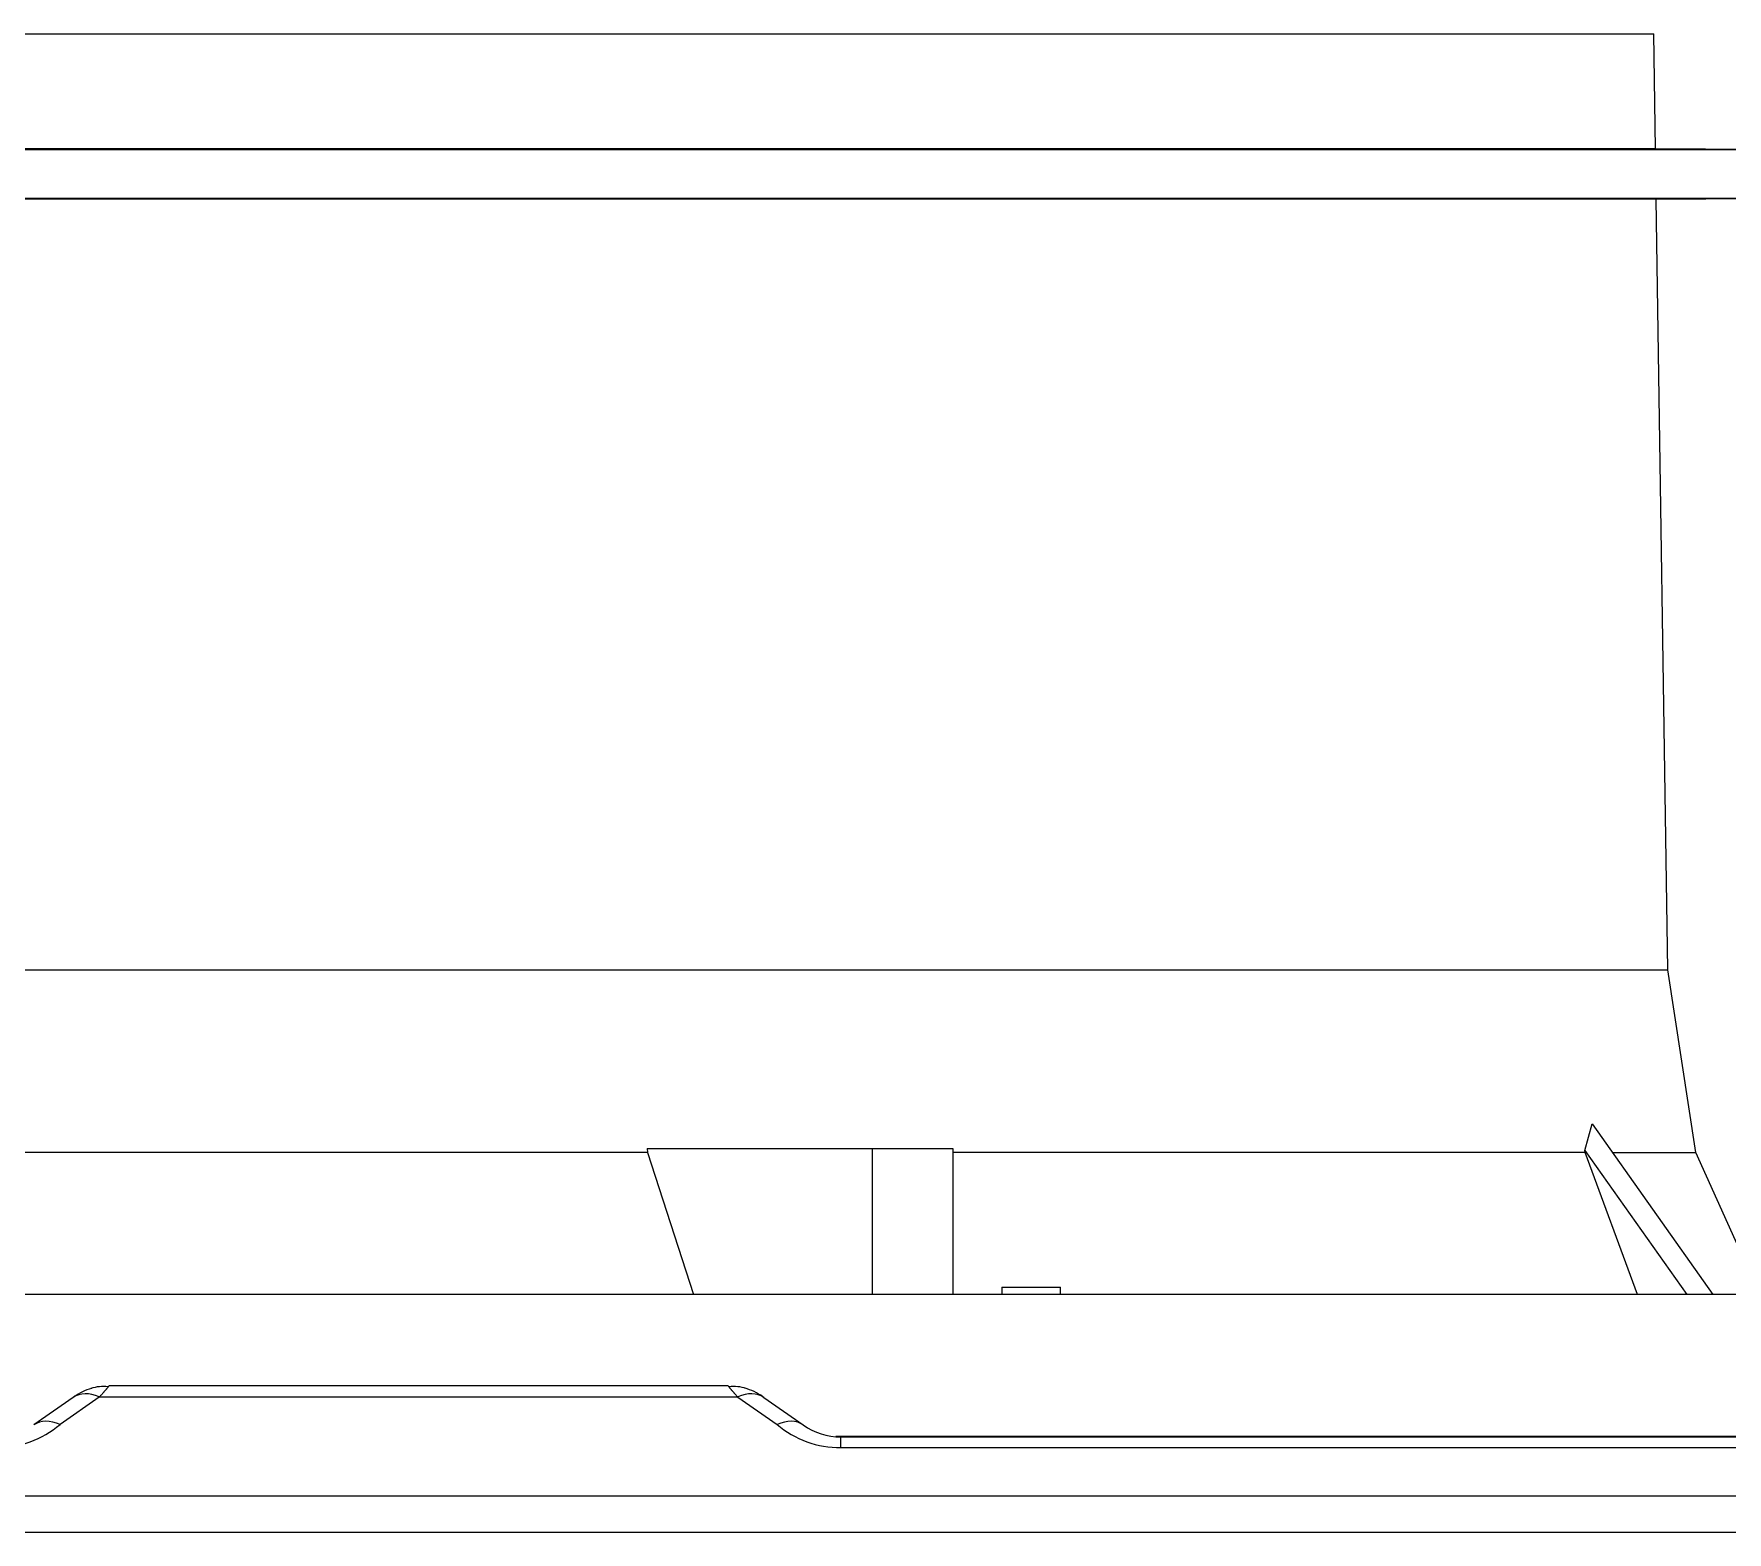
# Model space of a CAD drawing. Header units: millimetres. Extents: x 113490 to 142599, y -20467 to 115.
# Drawn here: x 133921 to 134152.9, y -6162.7 to -5957.5 of the extents above; entities that cross this region are included whole.
import ezdxf

# ---------------------------------------------------------------- set-up
doc = ezdxf.new("R2010")
doc.units = ezdxf.units.MM
doc.layers.add('DV1_0', color=7, linetype='Continuous')

msp = doc.modelspace()

# ---------------------------------------------------------------- linework, layer by layer
at = {"layer": 'DV1_0', "color": 7, "linetype": 'Continuous', "lineweight": 20}
for p, q in [((133215.7, -5957.48), (134142.82, -5957.48)), ((133929.95, -6144.22), (133924.57, -6147.99)), ((134017.37, -6144.22), (133929.95, -6144.22)), ((134017.37, -6144.22), (134022.76, -6147.99)), ((134030.8, -6149.58), (134156.38, -6149.58)), ((134031.5, -6151.14), (134031.5, -6149.68)), ((134031.5, -6151.14), (134155.82, -6151.14)), ((133118.64, -6157.76), (134233.88, -6157.76)), ((133118.64, -6162.73), (134233.88, -6162.73))]:
    msp.add_line(p, q, dxfattribs=at)
at = {"layer": 'DV1_0', "color": 7, "linetype": 'Continuous', "lineweight": 15}
for p, q in [((134143.05, -5973.22), (134142.82, -5957.48)), ((133201.76, -5973.34), (134156.76, -5973.34)), ((134143.05, -5973.22), (133215.47, -5973.22)), ((134156.76, -5973.34), (134143.05, -5973.22)), ((134156.76, -5980.02), (133201.76, -5980.02)), ((134143.16, -5980.14), (133215.36, -5980.14)), ((134143.16, -5980.14), (134156.76, -5980.02)), ((134144.76, -6085.69), (134143.16, -5980.14)), ((133213.76, -6085.69), (134144.76, -6085.69)), ((134148.57, -6110.72), (134144.76, -6085.69)), ((134133.38, -6110.43), (134134.36, -6106.81)), ((134134.36, -6106.81), (134150.88, -6130.18)), ((134005.02, -6110.72), (133797.54, -6110.72)), ((134004.96, -6110.18), (134005.02, -6110.72)), ((134004.96, -6110.18), (134035.79, -6110.18)), ((134005.02, -6110.72), (134011.32, -6130.18)), ((134035.79, -6110.18), (134046.81, -6110.18)), ((134035.79, -6110.18), (134035.79, -6130.18)), ((134046.81, -6110.18), (134046.81, -6130.18)), ((134133.42, -6110.72), (134046.81, -6110.72)), ((134133.42, -6110.72), (134133.38, -6110.43)), ((134133.38, -6110.43), (134147.35, -6130.18)), ((134140.57, -6130.18), (134133.42, -6110.72)), ((134137.12, -6110.72), (134148.57, -6110.72)), ((134157.32, -6130.18), (134148.57, -6110.72)), ((134176.6, -6130.18), (133182.69, -6130.18)), ((134053.56, -6129.18), (134061.56, -6129.18)), ((134053.56, -6129.18), (134053.56, -6130.18)), ((134061.56, -6130.18), (134061.56, -6129.18)), ((133926.37, -6144.28), (133920.99, -6148.05)), ((133926.61, -6144.11), (133926.37, -6144.28)), ((134016.04, -6142.68), (133931.28, -6142.68)), ((134020.71, -6144.11), (134020.95, -6144.28)), ((134020.95, -6144.28), (134026.34, -6148.05)), ((134031.5, -6149.68), (134155.82, -6149.68))]:
    msp.add_line(p, q, dxfattribs=at)
for centre, radius, start, end in [((133931.28, -6150.99), 8.31, 106.9484, 125), ((133930.48, -6147.96), 5.18, 82.4063, 109.1972), ((134016.84, -6147.96), 5.18, 70.8028, 97.5937), ((134016.04, -6150.99), 8.31, 55, 74.1034), ((134031.5, -6140.68), 9, 235, 270)]:
    msp.add_arc(centre, radius, start, end, dxfattribs=at)
at = {"layer": 'DV1_0', "color": 7, "linetype": 'Continuous', "lineweight": 20}
for centre, start, end in [((133916.03, -6138), 269.1115, 310.5333), ((134031.3, -6138), 229.4667, 270.8885)]:
    msp.add_arc(centre, 13.14, start, end, dxfattribs=at)
at = {"layer": 'DV1_0', "color": 7, "linetype": 'Continuous', "lineweight": 15}
for centre, major_axis, start_param, end_param in [((133929.95, -6149.39), (-3.58, 5.11), 5.458935, 6.283185), ((134017.37, -6149.39), (-3.58, -5.11), 3.141593, 3.965842), ((133924.57, -6153.16), (-3.58, 5.11), 5.458935, 6.283185), ((134022.76, -6153.16), (-3.58, -5.11), 3.141593, 3.965842)]:
    msp.add_ellipse(centre, major_axis=major_axis, ratio=0.647809, start_param=start_param, end_param=end_param, dxfattribs=at)
at = {"layer": 'DV1_0', "color": 7, "linetype": 'Continuous', "lineweight": 20}
for points, knots in [([(133931.17, -6142.82), (133931.17, -6142.82), (133931.16, -6142.83), (133931.13, -6142.87), (133931.09, -6142.92), (133931.05, -6142.98), (133931, -6143.04), (133930.94, -6143.1), (133930.89, -6143.17), (133930.83, -6143.24), (133930.77, -6143.31), (133930.7, -6143.39), (133930.62, -6143.48), (133930.55, -6143.56), (133930.46, -6143.66), (133930.37, -6143.76), (133930.28, -6143.86), (133930.18, -6143.98), (133930.07, -6144.09), (133929.99, -6144.18), (133929.95, -6144.22)], [0.2462765, 0.2462765, 0.2462765, 0.2462765, 0.2478004, 0.2893052, 0.3313103, 0.3725387, 0.4126163, 0.4523132, 0.4921018, 0.5323136, 0.5732018, 0.614975, 0.657814, 0.7018834, 0.7473364, 0.7943251, 0.84298, 0.893508, 0.9458809, 1, 1, 1, 1]), ([(134016.15, -6142.82), (134016.15, -6142.82), (134016.16, -6142.83), (134016.19, -6142.87), (134016.23, -6142.92), (134016.28, -6142.98), (134016.33, -6143.04), (134016.38, -6143.1), (134016.44, -6143.17), (134016.49, -6143.24), (134016.56, -6143.31), (134016.63, -6143.39), (134016.7, -6143.48), (134016.78, -6143.57), (134016.86, -6143.66), (134016.95, -6143.76), (134017.05, -6143.87), (134017.15, -6143.98), (134017.26, -6144.1), (134017.33, -6144.18), (134017.37, -6144.22)], [0.2462763, 0.2462763, 0.2462763, 0.2462763, 0.2491174, 0.2905793, 0.3326019, 0.3737722, 0.4137224, 0.4533359, 0.4930439, 0.5331815, 0.5739972, 0.6156977, 0.6584626, 0.7024547, 0.7478268, 0.7947289, 0.8432919, 0.8937212, 0.9459893, 1, 1, 1, 1])]:
    msp.add_open_spline(points, degree=3, knots=knots, dxfattribs=at)
at = {"layer": 'DV1_0', "color": 7, "linetype": 'Continuous', "lineweight": 15}
for points, knots in [([(133931.28, -6142.68), (133931.28, -6142.68), (133931.28, -6142.68), (133931.28, -6142.68), (133931.27, -6142.69), (133931.26, -6142.7), (133931.25, -6142.72), (133931.23, -6142.75), (133931.2, -6142.78), (133931.18, -6142.8), (133931.17, -6142.82)], [0, 0, 0, 0, 0.0225374, 0.0454989, 0.0704143, 0.098741, 0.1307988, 0.1673279, 0.2070823, 0.2462765, 0.2462765, 0.2462765, 0.2462765]), ([(134016.04, -6142.68), (134016.04, -6142.68), (134016.04, -6142.68), (134016.05, -6142.68), (134016.05, -6142.69), (134016.06, -6142.7), (134016.07, -6142.72), (134016.09, -6142.75), (134016.12, -6142.78), (134016.14, -6142.8), (134016.15, -6142.82)], [0, 0, 0, 0, 0.0224356, 0.0453537, 0.0705465, 0.0992692, 0.1318335, 0.1687345, 0.2084763, 0.2462763, 0.2462763, 0.2462763, 0.2462763])]:
    msp.add_open_spline(points, degree=3, knots=knots, dxfattribs=at)

doc.saveas('drawing.dxf')
